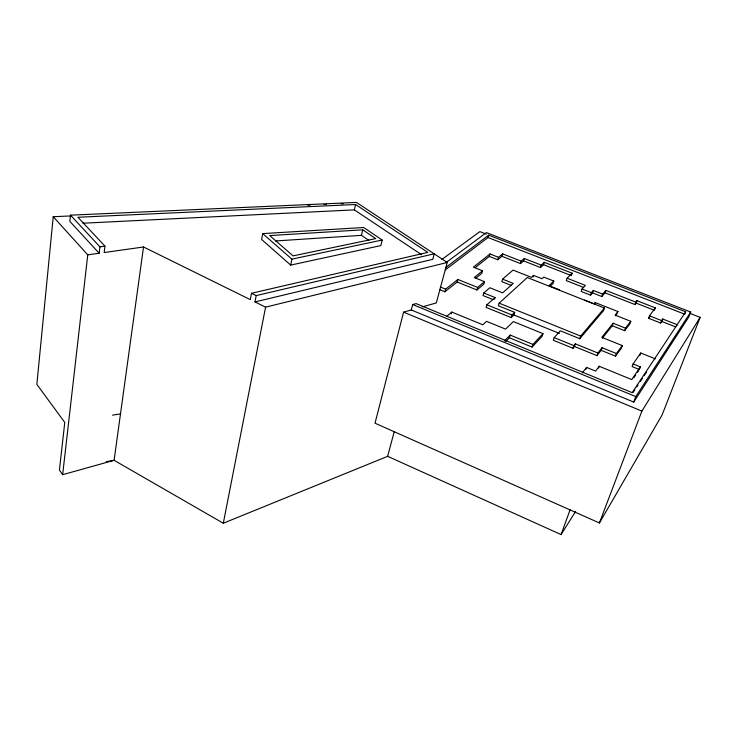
<?xml version="1.0" encoding="UTF-8"?>
<svg xmlns="http://www.w3.org/2000/svg" width="737" height="737" viewBox="0 0 737 737"><rect width="100%" height="100%" fill="white"/><g stroke="black" fill="none" stroke-linecap="round" stroke-linejoin="round"><path stroke-width="1.11" d="M71.581 215.895L53.23 216.724L36.85 384.355L64.773 422.458L59.421 470.04L62.645 474.683L114.097 460.303L223.311 523.242L387.634 456.323L561.078 534.583L575.652 511.367M422.237 306.896L436.286 302.944L447.239 262.473L356.468 202.417L70.503 215.167L69.849 221.404L99.163 253.233L87.758 254.845L53.23 216.724M62.645 474.683L87.758 254.845M99.163 253.233L99.928 246.84L70.503 215.167M104.958 246.149L104.184 252.533L143.522 246.987L250.294 299.618L251.483 293.289L427.801 252.367L355.575 204.518L77.91 217.258L104.958 246.149L99.928 246.84M143.522 246.987L114.097 460.303L106.294 461.694M262.713 233.601L261.607 239.442L290.682 265.099L380.854 245.596L382.19 240.032L363.645 227.503L262.713 233.601L291.889 259.138L382.19 240.032M254.984 301.93L256.19 295.601L434.25 253.786L432.794 259.313L254.984 301.93L265.587 307.154L447.239 262.473M223.311 523.242L265.587 307.154M290.682 265.099L291.889 259.138M421.619 254.744L354.368 209.87L355.575 204.518M368.85 240.4L361.471 235.352L362.742 229.815L269.724 235.573L293.059 255.886L375.704 238.604L362.742 229.815M446.051 262.612L486.374 232.597L690.716 312.055L688.874 316.846L633.737 402.07L411.292 309.973L403.6 312.138L375.022 423.195L599.411 522.966L662.102 414.959L700.15 317.343L689.454 313.179M411.292 309.973L412.711 304.547L416.101 303.607L632.199 392.655L685.668 311.815L488.705 235.158L445.738 267.522M387.634 456.323L394.138 431.993M439.657 289.623L444.936 291.769L445.655 289.162L457.88 279.461L477.659 287.421L484.504 281.663L474.241 277.563L482.542 270.792L473.394 267.153L489.994 253.979L498.461 257.314L502.662 253.887L521.206 261.156L524.302 258.484L541.244 265.117L544.302 262.335L572.142 273.197L571.359 275.592M444.936 291.769L457.17 282.022L457.88 279.461M451.284 313.842L451.781 312.064L482.781 324.787L486.54 321.323L505.591 329.126L513.321 321.572L542.985 333.64L542.137 336.275L532.068 347.09L509.387 337.767L505.711 341.461M445.231 269.935L488.023 237.535L488.705 235.158M457.17 282.022L476.922 289.982L477.659 287.421M482.542 270.792L481.823 273.289L476.019 278.052M475.31 267.559L489.294 256.412L489.994 253.979M484.504 281.663L483.767 284.196L476.922 289.982M511.423 285.468L501.842 281.654L502.588 279.148L513.238 283.395L502.634 292.884L489.847 287.752L483.767 292.985L483.021 295.565L493.256 299.692M489.294 256.412L497.751 259.737L498.461 257.314M483.767 292.985L495.043 297.536L486.89 304.796L486.125 307.403L511.174 317.583L513.892 314.957L514.684 312.359L498.378 305.754L499.152 303.156L527.305 277.527L604.469 308.048L603.603 310.535L579.761 338.698L560.295 330.812L554.169 337.61L553.303 340.245L572.999 348.269L574.491 346.491L575.385 343.866L597.9 353.005L602.055 347.717L616.408 353.52L622.323 345.598L601.825 337.353L613.156 323.239L625.538 328.168L630.808 321.314L615.119 315.095L617.993 311.558L595.192 302.557L594.068 303.837L584.579 300.079M497.751 259.737L501.952 256.301L502.662 253.887M494.536 299.25L495.043 297.536M501.952 256.301L520.469 263.579L521.206 261.156M520.469 263.579L523.574 260.889L524.302 258.484M511.174 317.583L511.966 314.966L514.684 312.359M509.387 337.767L510.216 335.086L532.925 344.409L542.985 333.64M533.008 277.02L533.514 275.38L541.99 278.724L543.731 277.084L553.782 281.046L553.008 283.487L549.82 286.601M523.574 260.889L540.497 267.522L541.244 265.117M540.497 267.522L543.556 264.721L544.302 262.335M532.068 347.09L532.925 344.409M572.142 273.197L567.112 278.227L566.329 280.64L583.593 287.421M567.112 278.227L585.418 285.403L582.018 289.015L581.207 291.447L590.503 295.113L592.53 292.875L593.349 290.442L602.645 294.091L605.888 290.415L635.81 302.133L636.943 300.687L655.331 307.873L654.438 310.286L636.077 303.1L634.944 304.547L605.059 292.829L601.816 296.523L592.53 292.875M590.503 295.113L591.323 292.672L593.349 290.442M572.999 348.269L573.893 345.635L575.385 343.866M579.761 338.698L580.655 336.081L604.469 308.048M594.63 304.197L595.192 302.557M601.816 296.523L602.645 294.091M605.059 292.829L605.888 290.415M585.97 369.209L586.588 367.413L595.588 371.107L599.255 366.289L631.747 379.592L640.361 366.906L633.083 363.949L632.116 366.584L639.384 369.532M574.491 346.491L596.979 355.639L597.9 353.005M596.979 355.639L601.134 350.324L602.055 347.717M602.341 338.154L612.263 325.754L613.156 323.239M617.993 311.558L615.681 315.805M598.619 368.076L599.255 366.289M601.134 350.324L615.469 356.137L616.408 353.52M612.263 325.754L624.635 330.692L625.538 328.168M634.944 304.547L635.81 302.133M636.077 303.1L636.943 300.687M630.808 321.314L629.905 323.801L624.635 330.692M622.323 345.598L621.392 348.177L615.469 356.137M561.078 534.583L570.106 509.718M677.699 324.897L662.674 319.001L660.647 323.027L648.578 318.273L649.481 315.832L655.331 307.873M639.78 355.566L640.739 352.977L655.304 358.845M639.707 368.657L640.361 366.906M660.647 323.027L662.674 319.001M633.737 402.07L635.782 396.598L690.716 312.055M599.411 522.966L641.881 411.108L700.15 317.343M685.668 311.815L684.747 314.22L488.023 237.535M633.037 392.581L634.889 389.772M636.75 386.962L637.984 385.082M640.462 381.333L642.314 378.523M644.166 375.713L646.644 371.964M633.838 377.722L635.69 374.986M637.533 372.259L638.767 370.444M633.083 363.949L640.739 352.977M648.578 318.273L649.877 316.505M582.331 372.839L586.588 367.413M504.338 340.964L510.216 335.086M553.782 281.046L549.019 285.689L559.576 289.862M533.514 275.38L531.386 277.342L513.035 270.092L502.588 279.148M446.871 316.219L451.781 312.064M441.97 259.387L479.861 231.611L486.273 234.108M112.54 415.134L120.5 413.908M275.491 240.962L361.471 235.352M82.986 223.21L354.368 209.87M307.928 205.264L310.222 205.162M323.994 204.536L326.288 204.435M341.203 203.762L343.497 203.661M543.556 264.721L570.291 275.177M582.018 289.015L591.323 292.672M649.481 315.832L661.568 320.586M661.762 321.443L675.765 326.952M499.152 303.156L580.655 336.081M513.892 314.957L559.438 333.419M486.89 304.796L511.966 314.966M440.358 287.015L445.655 289.162M554.169 337.61L573.893 345.635M412.711 304.547L635.782 396.598M403.6 312.138L641.881 411.108M251.483 293.289L256.19 295.601"/></g></svg>
